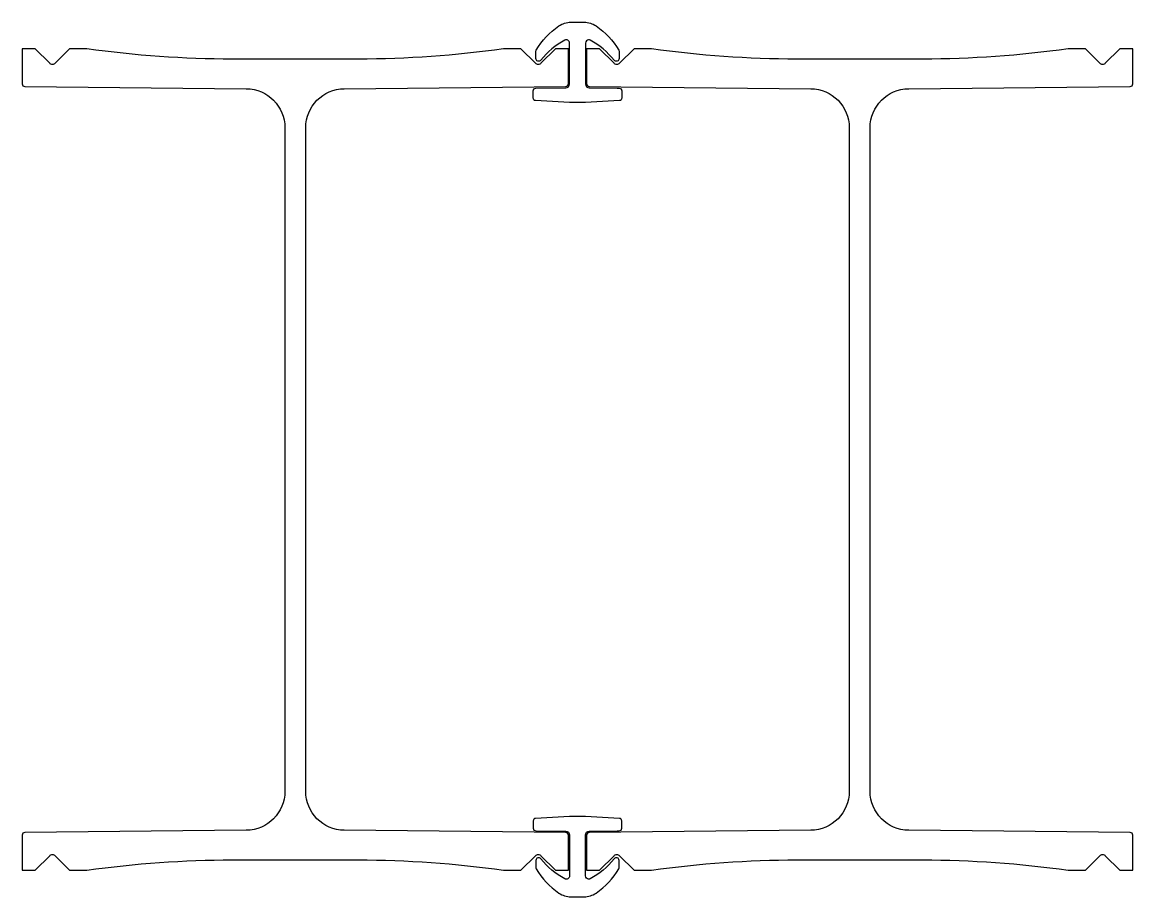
# Model space of a CAD drawing. Header units: millimetres. Extents: x -427 to 427, y -336 to 336.
import ezdxf

# ---------------------------------------------------------------- set-up
doc = ezdxf.new("R2010")
doc.units = ezdxf.units.MM

msp = doc.modelspace()

# ---------------------------------------------------------------- linework, layer by layer
at = {"elevation": 0}
for points in [[(32.22, 275.92), (6.1, 274.39), (-6.1, 274.39), (-32.22, 275.92, -0.397192), (-34.1, 277.92), (-34.1, 283.51, -0.411533), (-32.12, 285.51), (-9.07, 285.74, 0.411198), (-6.1, 288.74), (-6.1, 320.19, 0.56798), (-9.79, 322.39, 0.101014), (-28.17, 306.96, -0.710336), (-32, 308.3), (-32, 313.65, -0.135197), (-31.72, 314.68, -0.107707), (-14.26, 333.34, -0.152295), (-5.1, 336.19), (5.1, 336.19, -0.152295), (14.26, 333.34, -0.107707), (31.72, 314.68, -0.135197), (32, 313.65), (32, 308.3, -0.710994), (28.17, 306.96, 0.100981), (9.79, 322.39, 0.126639), (8.58, 322.69, 0.412), (6.1, 320.19), (6.1, 288.74, 0.411198), (9.07, 285.74), (30.5, 285.53), (32.12, 285.51, -0.411533), (34.1, 283.51), (34.1, 277.92, -0.397192)], [(-32.22, -275.92, 0.397192), (-34.1, -277.92), (-34.1, -283.51, 0.411533), (-32.12, -285.51), (-9.07, -285.74, -0.411198), (-6.1, -288.74), (-6.1, -320.19, -0.56798), (-9.79, -322.39, -0.101014), (-28.17, -306.96, 0.710336), (-32, -308.3), (-32, -313.65, 0.135197), (-31.72, -314.68, 0.107707), (-14.26, -333.34, 0.152295), (-5.1, -336.19), (5.1, -336.19, 0.152295), (14.26, -333.34, 0.107707), (31.72, -314.68, 0.135197), (32, -313.65), (32, -308.3, 0.710994), (28.17, -306.96, -0.100981), (9.79, -322.39, -0.126639), (8.58, -322.69, -0.412), (6.1, -320.19), (6.1, -288.74, -0.411198), (9.07, -285.74), (30.5, -285.53), (32.12, -285.51, 0.411533), (34.1, -283.51), (34.1, -277.92, 0.397192), (32.22, -275.92), (6.1, -274.39), (-6.1, -274.39)]]:
    msp.add_lwpolyline(points, format="xyb", close=True, dxfattribs=at)
at = {"linetype": 'Continuous', "elevation": 0}
for points in [[(-225, 0), (-225, -255.04, -0.411288), (-254.7, -285.04), (-425.02, -286.74, 0.411288), (-427, -288.74), (-427, -315.72), (-424, -315.72), (-417, -315.72), (-405.88, -304.6, -0.414214), (-401.64, -304.6), (-390.51, -315.72), (-377.22, -315.72, -0.035087), (-265.36, -307.86), (-217, -307.86), (-168.64, -307.86, -0.035087), (-56.78, -315.72), (-43.49, -315.72), (-32.36, -304.6, -0.414214), (-28.12, -304.6), (-17, -315.72), (-10, -315.72), (-7, -315.72), (-7, -288.74, 0.411288), (-8.98, -286.74), (-179.3, -285.04, -0.411288), (-209, -255.04), (-209, 0), (-209, 255.04, -0.411288), (-179.3, 285.04), (-8.98, 286.74, 0.411288), (-7, 288.74), (-7, 315.72), (-10, 315.72), (-17, 315.72), (-28.12, 304.6, -0.414214), (-32.36, 304.6), (-43.49, 315.72), (-56.78, 315.72, -0.035087), (-168.64, 307.86), (-217, 307.86), (-265.36, 307.86, -0.035087), (-377.22, 315.72), (-390.51, 315.72), (-401.64, 304.6, -0.414214), (-405.88, 304.6), (-417, 315.72), (-424, 315.72), (-427, 315.72), (-427, 288.74, 0.411288), (-425.02, 286.74), (-254.7, 285.04, -0.411288), (-225, 255.04)], [(209, 0), (209, -255.04, -0.411288), (179.3, -285.04), (8.98, -286.74, 0.411288), (7, -288.74), (7, -315.72), (10, -315.72), (17, -315.72), (28.12, -304.6, -0.414214), (32.36, -304.6), (43.49, -315.72), (56.78, -315.72, -0.035087), (168.64, -307.86), (217, -307.86), (265.36, -307.86, -0.035087), (377.22, -315.72), (390.51, -315.72), (401.64, -304.6, -0.414214), (405.88, -304.6), (417, -315.72), (424, -315.72), (427, -315.72), (427, -288.74, 0.411288), (425.02, -286.74), (254.7, -285.04, -0.411288), (225, -255.04), (225, 0), (225, 255.04, -0.411288), (254.7, 285.04), (425.02, 286.74, 0.411288), (427, 288.74), (427, 315.72), (424, 315.72), (417, 315.72), (405.88, 304.6, -0.414214), (401.64, 304.6), (390.51, 315.72), (377.22, 315.72, -0.035087), (265.36, 307.86), (217, 307.86), (168.64, 307.86, -0.035087), (56.78, 315.72), (43.49, 315.72), (32.36, 304.6, -0.414214), (28.12, 304.6), (17, 315.72), (10, 315.72), (7, 315.72), (7, 288.74, 0.411288), (8.98, 286.74), (179.3, 285.04, -0.411288), (209, 255.04)]]:
    msp.add_lwpolyline(points, format="xyb", close=True, dxfattribs=at)

doc.saveas('drawing.dxf')
